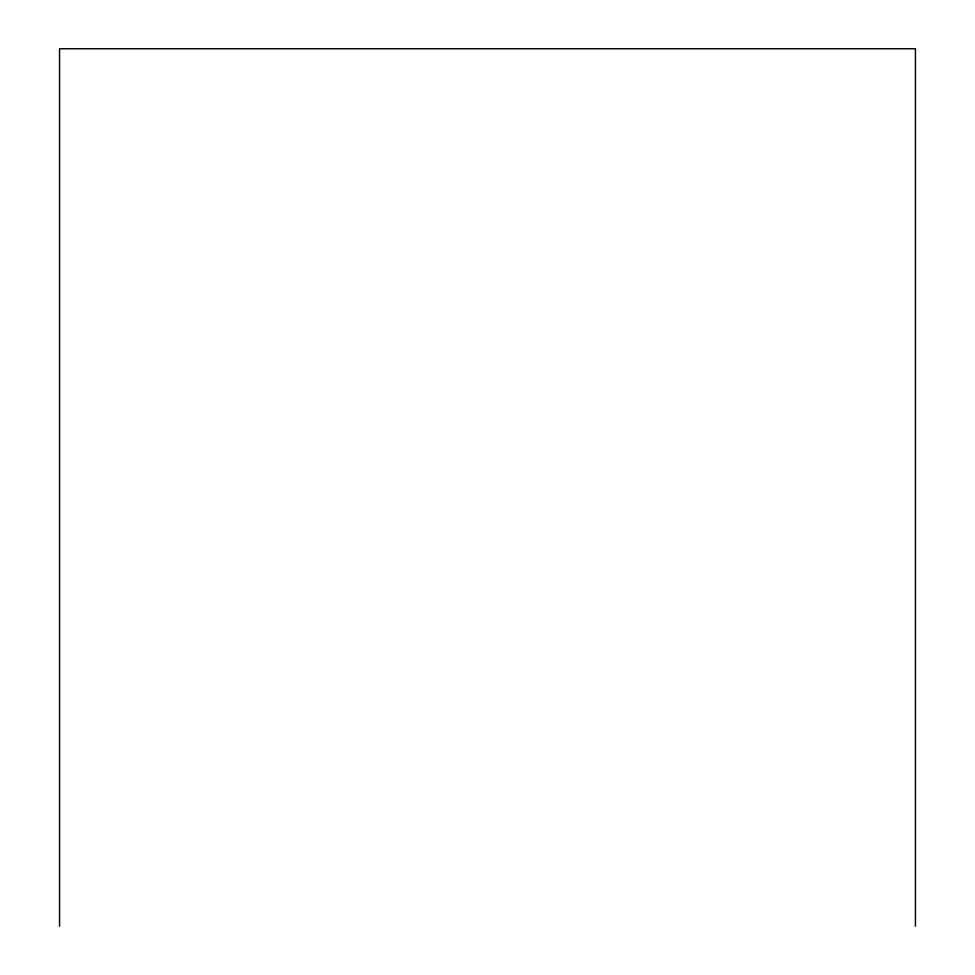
<?xml version="1.0" encoding="UTF-8"?>
<svg xmlns="http://www.w3.org/2000/svg" width="975" height="975" viewBox="0 0 975 975"><rect width="100%" height="100%" fill="white"/><g stroke="black" fill="none" stroke-linecap="round" stroke-linejoin="round"><path stroke-width="1.46" d="M915.44 926.25L915.44 48.75L59.56 48.75L59.56 926.25"/></g></svg>
